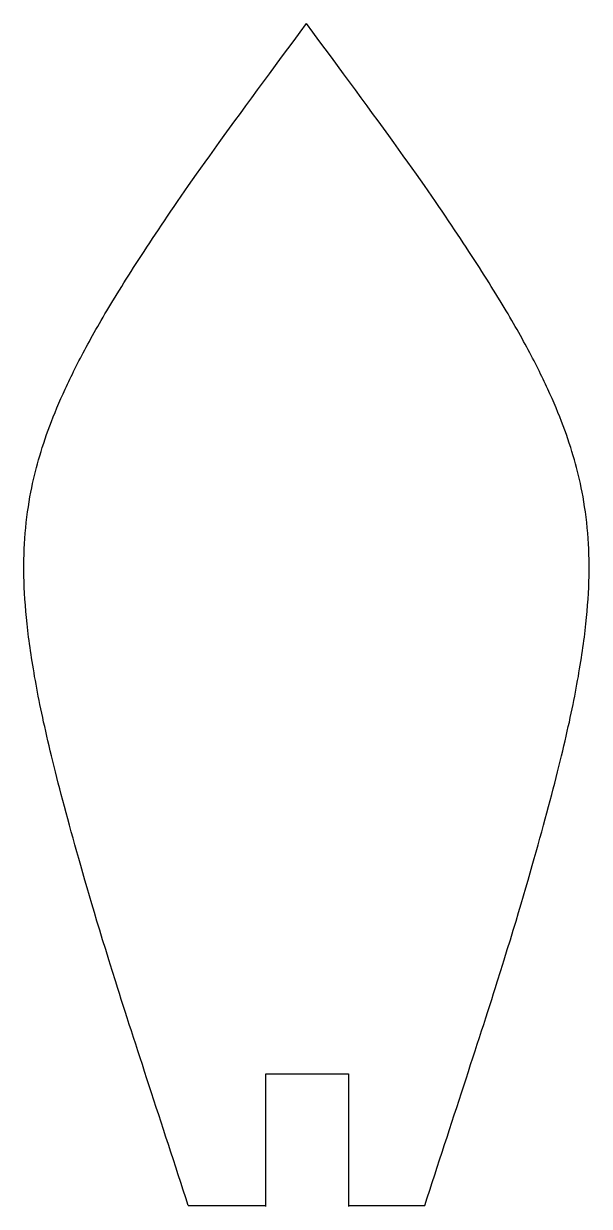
# Model space of a CAD drawing. Header units: millimetres. Extents: x -12 to 12, y 0 to 50.
import ezdxf

# ---------------------------------------------------------------- set-up
doc = ezdxf.new("R2010")
doc.units = ezdxf.units.MM
doc.layers.get('0').update_dxf_attribs({"linetype": 'CONTINUOUS'})

msp = doc.modelspace()

# ---------------------------------------------------------------- linework, layer by layer
for p, q in [((-1.722, 0), (-1.722, 5.6)), ((-1.722, 5.6), (1.778, 5.6)), ((1.778, 5.6), (1.778, 0)), ((-5, 0.042), (-1.722, 0.042)), ((1.778, 0.042), (5, 0.042))]:
    msp.add_line(p, q)
for points in [[(-5, 0.042), (-15, 30), (0, 50)], [(5, 0.042), (15, 30), (0, 50)]]:
    msp.add_rational_spline(points, [1, 3, 1], degree=2)

doc.saveas('drawing.dxf')
